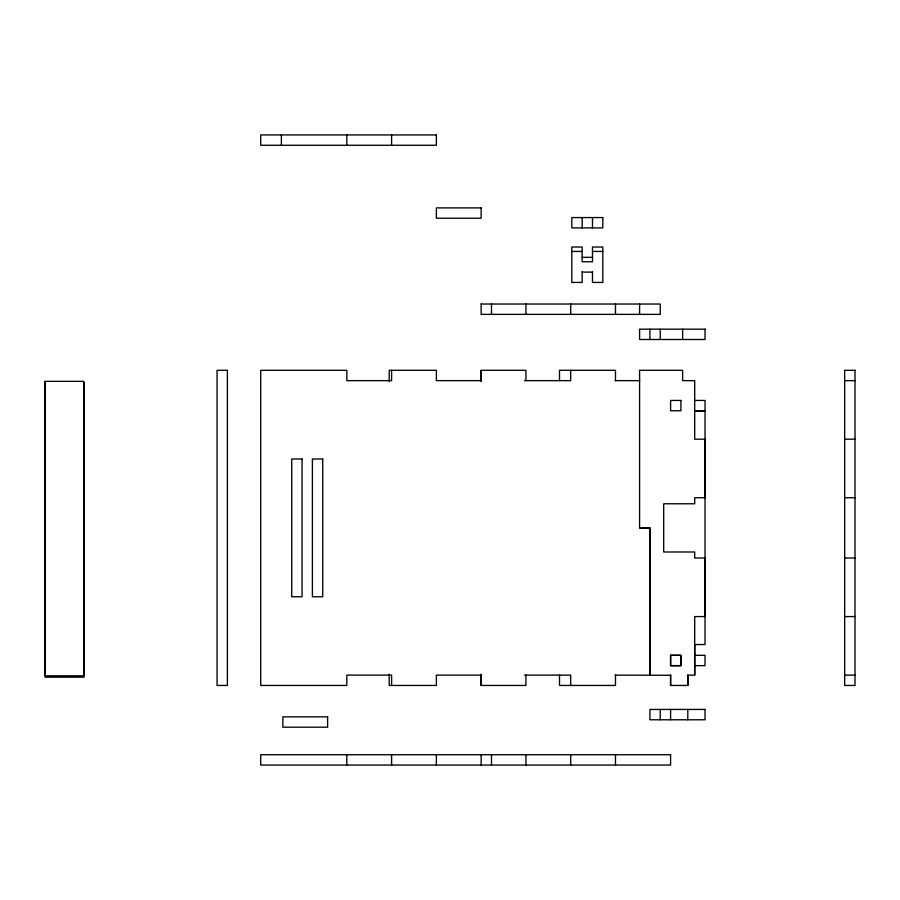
<?xml version="1.0" encoding="UTF-8"?>
<svg xmlns="http://www.w3.org/2000/svg" width="900" height="900" viewBox="0 0 900 900"><rect width="100%" height="100%" fill="white"/><g stroke="black" fill="none" stroke-linecap="round" stroke-linejoin="round"><path stroke-width="1.35" d="M525.926 675.124L525.926 685.451L481.151 685.451L481.151 674.246M481.151 381.51L481.151 370.305L525.926 370.305L525.926 380.644M491.49 314.37L491.49 304.031M649.924 675.259L649.924 527.884L639.585 527.884L639.585 370.305L682.639 370.305L682.639 380.644L694.699 380.644L694.699 439.189L705.026 439.189L705.026 497.745L694.699 497.745L694.699 503.775L663.694 503.775L663.694 551.993L694.699 551.993L694.699 558.023L705.026 558.023L705.026 616.567L694.699 616.567M670.59 685.451L670.59 675.124L670.59 685.451L687.803 685.451L687.803 675.124L694.699 675.124L694.699 616.567M687.803 685.451L687.803 675.124M571.815 251.449L582.154 251.449M592.481 251.449L602.82 251.449M582.154 257.344L592.481 257.344M582.154 272.115L592.481 272.115M524.531 380.644L570.701 380.644L570.701 370.305M615.127 380.644L639.742 380.644M844.661 380.644L855 380.644M694.699 400.444L705.026 400.444L705.026 410.782L694.699 410.782M694.699 411.21L705.026 411.21L705.026 644.558L694.699 644.558L694.699 675.124M844.661 439.189L855 439.189M844.661 497.745L855 497.745M639.585 527.884L649.924 527.884L649.924 675.124M844.661 558.023L855 558.023M844.661 616.567L855 616.567M694.699 655.312L705.026 655.312L705.026 665.651L694.699 665.651M524.531 675.124L570.701 675.124L570.701 685.451M615.127 675.124L670.59 675.259M844.661 675.124L855 675.124M687.803 709.436L687.803 719.775M682.639 329.175L682.639 339.502M670.59 709.436L670.59 719.775M660.251 329.175L660.251 339.502M660.251 709.436L660.251 719.775M649.924 329.175L649.924 339.502M639.585 304.031L639.585 314.37M615.476 304.031L615.476 314.37M615.476 380.644L615.476 370.305L559.507 370.305L559.507 380.644M615.476 675.124L615.476 685.451L559.507 685.451L559.507 675.124M615.476 754.729L615.476 765.056M592.481 217.564L592.481 227.903M592.481 271.553L592.481 282.442L602.82 282.442L602.82 247.016L592.481 247.016L592.481 261.776L582.154 261.776L582.154 247.016L571.815 247.016L571.815 282.442L582.154 282.442L582.154 271.553M582.154 217.564L582.154 227.903M570.701 304.031L570.701 314.37M570.701 754.729L570.701 765.056M525.926 304.031L525.926 314.37M525.926 754.729L525.926 765.056M491.49 754.729L491.49 765.056M481.151 370.305L481.151 380.644L436.376 380.644L436.376 370.305L389.205 370.305L389.205 381.51M481.151 685.451L481.151 675.124L436.376 675.124L436.376 685.451L389.205 685.451L389.205 674.246M481.151 754.729L481.151 765.056M436.376 754.729L436.376 765.056M391.601 134.944L391.601 145.271M391.601 370.305L391.601 380.644L346.826 380.644L346.826 370.305L260.719 370.305L260.719 685.451L346.826 685.451L346.826 675.124L391.601 675.124L391.601 685.451M391.601 754.729L391.601 765.056M346.826 134.944L346.826 145.271M346.826 754.729L346.826 765.056M281.385 134.944L281.385 145.271M84.015 382.669L84.015 677.16L45.191 677.16L45.191 382.669M45 381.341L45 675.821L83.824 675.821L83.824 381.341L45 381.341M481.151 304.031L481.151 314.37L660.251 314.37L660.251 304.031L481.151 304.031M670.601 655.335L670.59 665.651L680.918 665.651L680.918 655.312L670.59 655.312L670.59 665.651L680.918 665.651L680.918 655.312L670.601 655.335M436.376 134.944L260.719 134.944L260.719 145.271L436.376 145.271L436.376 134.944M481.151 207.9L436.376 207.9L436.376 218.227L481.151 218.227L481.151 207.9M602.82 217.564L571.815 217.564L571.815 227.903L602.82 227.903L602.82 217.564M705.026 329.175L639.585 329.175L639.585 339.502L705.026 339.502L705.026 329.175M227.396 370.305L217.058 370.305L217.058 685.451L227.396 685.451L227.396 370.305M855 370.305L844.661 370.305L844.661 685.451L855 685.451L855 370.305M680.918 400.444L670.59 400.444L670.601 410.782L680.918 410.771L680.918 400.444M302.051 459L291.724 459L291.724 596.768L302.051 596.768L302.051 459M322.718 459L312.39 459L312.39 596.768L322.718 596.768L322.718 459M705.026 709.436L649.924 709.436L649.924 719.775L705.026 719.775L705.026 709.436M327.623 716.861L282.847 716.861L282.847 727.189L327.623 727.189L327.623 716.861M670.59 754.729L260.719 754.729L260.719 765.056L670.59 765.056L670.59 754.729"/></g></svg>
